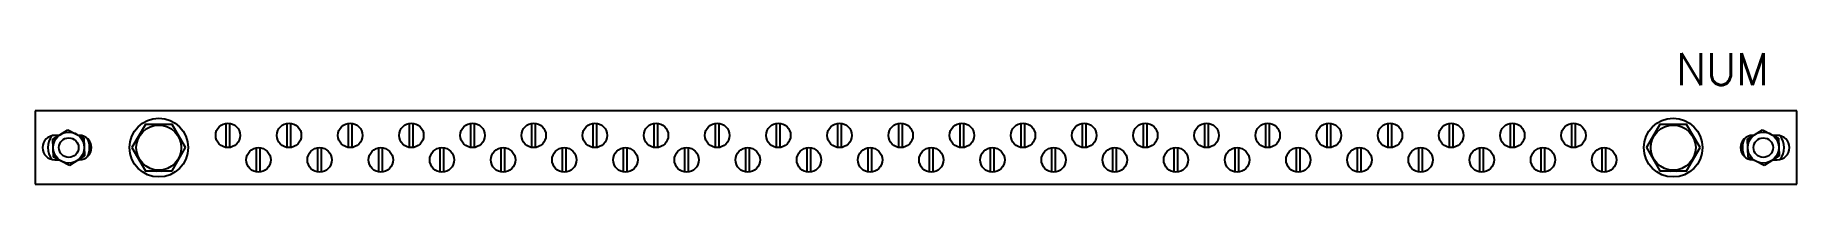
# Model space of a CAD drawing. Header units: millimetres. Extents: x -74.9 to -2.9, y -208.5 to -202.8.
import ezdxf
from ezdxf.enums import TextEntityAlignment as Align

# ---------------------------------------------------------------- set-up
doc = ezdxf.new("R2010")
doc.units = ezdxf.units.MM
doc.set_wipeout_variables(frame=1)
doc.styles.add('Romans', font='romans.shx')

msp = doc.modelspace()

# ---------------------------------------------------------------- linework, layer by layer
at = {"color": 7, "linetype": 'Continuous', "lineweight": 35}
for p, q in [((-74.93, -205.55), (-74.93, -208.55)), ((-2.93, -205.55), (-74.93, -205.55)), ((-2.93, -208.55), (-2.93, -205.55)), ((-74.21, -206.71), (-73.591, -206.317)), ((-73.958, -206.55), (-74.13, -206.55)), ((-73.591, -206.317), (-72.941, -206.657)), ((-70.429, -206.1), (-70.977, -207.05)), ((-69.332, -206.1), (-70.429, -206.1)), ((-68.783, -207.05), (-69.332, -206.1)), ((-67.13, -207.044), (-67.13, -206.056)), ((-66.98, -207.044), (-66.98, -206.056)), ((-64.63, -207.044), (-64.63, -206.056)), ((-64.48, -207.044), (-64.48, -206.056)), ((-62.13, -207.044), (-62.13, -206.056)), ((-61.98, -207.044), (-61.98, -206.056)), ((-59.63, -207.044), (-59.63, -206.056)), ((-59.48, -207.044), (-59.48, -206.056)), ((-57.13, -207.044), (-57.13, -206.056)), ((-56.98, -207.044), (-56.98, -206.056)), ((-54.63, -207.044), (-54.63, -206.056)), ((-54.48, -207.044), (-54.48, -206.056)), ((-52.13, -207.044), (-52.13, -206.056)), ((-51.98, -207.044), (-51.98, -206.056)), ((-49.63, -207.044), (-49.63, -206.056)), ((-49.48, -207.044), (-49.48, -206.056)), ((-47.13, -207.044), (-47.13, -206.056)), ((-46.98, -207.044), (-46.98, -206.056)), ((-44.63, -207.044), (-44.63, -206.056)), ((-44.48, -207.044), (-44.48, -206.056)), ((-42.13, -207.044), (-42.13, -206.056)), ((-41.98, -207.044), (-41.98, -206.056)), ((-39.63, -207.044), (-39.63, -206.056)), ((-39.48, -207.044), (-39.48, -206.056)), ((-37.13, -207.044), (-37.13, -206.056)), ((-36.98, -207.044), (-36.98, -206.056)), ((-34.63, -207.044), (-34.63, -206.056)), ((-34.48, -207.044), (-34.48, -206.056)), ((-32.13, -207.044), (-32.13, -206.056)), ((-31.98, -207.044), (-31.98, -206.056)), ((-29.63, -207.044), (-29.63, -206.056)), ((-29.48, -207.044), (-29.48, -206.056)), ((-27.13, -207.044), (-27.13, -206.056)), ((-26.98, -207.044), (-26.98, -206.056)), ((-24.63, -207.044), (-24.63, -206.056)), ((-24.48, -207.044), (-24.48, -206.056)), ((-22.13, -207.044), (-22.13, -206.056)), ((-21.98, -207.044), (-21.98, -206.056)), ((-19.63, -207.044), (-19.63, -206.056)), ((-19.48, -207.044), (-19.48, -206.056)), ((-17.13, -207.044), (-17.13, -206.056)), ((-16.98, -207.044), (-16.98, -206.056)), ((-14.63, -207.044), (-14.63, -206.056)), ((-14.48, -207.044), (-14.48, -206.056)), ((-12.13, -207.044), (-12.13, -206.056)), ((-11.98, -207.044), (-11.98, -206.056)), ((-8.529, -206.1), (-9.077, -207.05)), ((-7.432, -206.1), (-8.529, -206.1)), ((-6.883, -207.05), (-7.432, -206.1)), ((-4.949, -206.71), (-4.33, -206.317)), ((-4.697, -206.55), (-4.73, -206.55)), ((-4.33, -206.317), (-3.681, -206.657)), ((-3.73, -206.55), (-3.886, -206.55)), ((-74.18, -207.443), (-74.21, -206.71)), ((-72.941, -206.657), (-72.911, -207.39)), ((-70.977, -207.05), (-70.429, -208)), ((-69.332, -208), (-68.783, -207.05)), ((-65.88, -208.044), (-65.88, -207.056)), ((-65.73, -208.044), (-65.73, -207.056)), ((-63.38, -208.044), (-63.38, -207.056)), ((-63.23, -208.044), (-63.23, -207.056)), ((-60.88, -208.044), (-60.88, -207.056)), ((-60.73, -208.044), (-60.73, -207.056)), ((-58.38, -208.044), (-58.38, -207.056)), ((-58.23, -208.044), (-58.23, -207.056)), ((-55.88, -208.044), (-55.88, -207.056)), ((-55.73, -208.044), (-55.73, -207.056)), ((-53.38, -208.044), (-53.38, -207.056)), ((-53.23, -208.044), (-53.23, -207.056)), ((-50.88, -208.044), (-50.88, -207.056)), ((-50.73, -208.044), (-50.73, -207.056)), ((-48.38, -208.044), (-48.38, -207.056)), ((-48.23, -208.044), (-48.23, -207.056)), ((-45.88, -208.044), (-45.88, -207.056)), ((-45.73, -208.044), (-45.73, -207.056)), ((-43.38, -208.044), (-43.38, -207.056)), ((-43.23, -208.044), (-43.23, -207.056)), ((-40.88, -208.044), (-40.88, -207.056)), ((-40.73, -208.044), (-40.73, -207.056)), ((-38.38, -208.044), (-38.38, -207.056)), ((-38.23, -208.044), (-38.23, -207.056)), ((-35.88, -208.044), (-35.88, -207.056)), ((-35.73, -208.044), (-35.73, -207.056)), ((-33.38, -208.044), (-33.38, -207.056)), ((-33.23, -208.044), (-33.23, -207.056)), ((-30.88, -208.044), (-30.88, -207.056)), ((-30.73, -208.044), (-30.73, -207.056)), ((-28.38, -208.044), (-28.38, -207.056)), ((-28.23, -208.044), (-28.23, -207.056)), ((-25.88, -208.044), (-25.88, -207.056)), ((-25.73, -208.044), (-25.73, -207.056)), ((-23.38, -208.044), (-23.38, -207.056)), ((-23.23, -208.044), (-23.23, -207.056)), ((-20.88, -208.044), (-20.88, -207.056)), ((-20.73, -208.044), (-20.73, -207.056)), ((-18.38, -208.044), (-18.38, -207.056)), ((-18.23, -208.044), (-18.23, -207.056)), ((-15.88, -208.044), (-15.88, -207.056)), ((-15.73, -208.044), (-15.73, -207.056)), ((-13.38, -208.044), (-13.38, -207.056)), ((-13.23, -208.044), (-13.23, -207.056)), ((-10.88, -208.044), (-10.88, -207.056)), ((-10.73, -208.044), (-10.73, -207.056)), ((-9.077, -207.05), (-8.529, -208)), ((-7.432, -208), (-6.883, -207.05)), ((-4.919, -207.443), (-4.949, -206.71)), ((-3.681, -206.657), (-3.65, -207.39)), ((-73.53, -207.783), (-74.18, -207.443)), ((-74.13, -207.55), (-73.975, -207.55)), ((-72.911, -207.39), (-73.53, -207.783)), ((-73.163, -207.55), (-73.13, -207.55)), ((-70.429, -208), (-69.332, -208)), ((-69.98, -208.02), (-70.049, -208.01)), ((-69.977, -208), (-69.98, -208.02)), ((-69.78, -208.02), (-69.783, -208)), ((-69.709, -208.01), (-69.78, -208.02)), ((-8.529, -208), (-7.432, -208)), ((-8.08, -208.02), (-8.149, -208.01)), ((-8.077, -208), (-8.08, -208.02)), ((-7.88, -208.02), (-7.883, -208)), ((-7.809, -208.01), (-7.88, -208.02)), ((-4.269, -207.783), (-4.919, -207.443)), ((-3.65, -207.39), (-4.269, -207.783)), ((-3.903, -207.55), (-3.73, -207.55)), ((-74.93, -208.55), (-2.93, -208.55))]:
    msp.add_line(p, q, dxfattribs=at)
for centre, radius in [((-69.88, -207.05), 1.2), ((-7.98, -207.05), 1.2), ((-73.56, -207.05), 0.635), ((-69.88, -207.05), 0.92), ((-67.055, -206.55), 0.5), ((-64.555, -206.55), 0.5), ((-62.055, -206.55), 0.5), ((-59.555, -206.55), 0.5), ((-57.055, -206.55), 0.5), ((-54.555, -206.55), 0.5), ((-52.055, -206.55), 0.5), ((-49.555, -206.55), 0.5), ((-47.055, -206.55), 0.5), ((-44.555, -206.55), 0.5), ((-42.055, -206.55), 0.5), ((-39.555, -206.55), 0.5), ((-37.055, -206.55), 0.5), ((-34.555, -206.55), 0.5), ((-32.055, -206.55), 0.5), ((-29.555, -206.55), 0.5), ((-27.055, -206.55), 0.5), ((-24.555, -206.55), 0.5), ((-22.055, -206.55), 0.5), ((-19.555, -206.55), 0.5), ((-17.055, -206.55), 0.5), ((-14.555, -206.55), 0.5), ((-12.055, -206.55), 0.5), ((-7.98, -207.05), 0.92), ((-4.3, -207.05), 0.635), ((-73.56, -207.05), 0.4), ((-65.805, -207.55), 0.5), ((-63.305, -207.55), 0.5), ((-60.805, -207.55), 0.5), ((-58.305, -207.55), 0.5), ((-55.805, -207.55), 0.5), ((-53.305, -207.55), 0.5), ((-50.805, -207.55), 0.5), ((-48.305, -207.55), 0.5), ((-45.805, -207.55), 0.5), ((-43.305, -207.55), 0.5), ((-40.805, -207.55), 0.5), ((-38.305, -207.55), 0.5), ((-35.805, -207.55), 0.5), ((-33.305, -207.55), 0.5), ((-30.805, -207.55), 0.5), ((-28.305, -207.55), 0.5), ((-25.805, -207.55), 0.5), ((-23.305, -207.55), 0.5), ((-20.805, -207.55), 0.5), ((-18.305, -207.55), 0.5), ((-15.805, -207.55), 0.5), ((-13.305, -207.55), 0.5), ((-10.805, -207.55), 0.5), ((-4.3, -207.05), 0.4)]:
    msp.add_circle(centre, radius, dxfattribs=at)
for centre, radius, start, end in [((-74.13, -207.05), 0.5, 90, 270), ((-73.56, -207.05), 0.85, 145.38681, 214.61319), ((-73.13, -207.05), 0.5, 270, 90), ((-69.88, -207.05), 1.093, 119.65685, 120.34315), ((-69.88, -207.05), 1.093, 59.65685, 60.34315), ((-7.98, -207.05), 1.093, 119.65685, 120.34315), ((-7.98, -207.05), 1.093, 59.65685, 60.34315), ((-4.73, -207.05), 0.5, 90, 270), ((-3.73, -207.05), 0.5, 270, 90), ((-4.3, -207.05), 0.85, 325.38681, 34.61319), ((-73.56, -207.05), 0.85, 334.0257, 25.9743), ((-69.88, -207.05), 1.093, 179.65685, 180.34315), ((-69.88, -207.05), 1.093, 359.65685, 0.34315), ((-7.98, -207.05), 1.093, 179.65685, 180.34315), ((-7.98, -207.05), 1.093, 359.65685, 0.34315), ((-4.3, -207.05), 0.85, 154.02569, 205.97431), ((-69.88, -207.05), 1.093, 239.65685, 240.34315), ((-69.88, -207.05), 1.093, 299.65685, 300.34315), ((-7.98, -207.05), 1.093, 239.65685, 240.34315), ((-7.98, -207.05), 1.093, 299.65685, 300.34315)]:
    msp.add_arc(centre, radius, start, end, dxfattribs=at)

# ---------------------------------------------------------------- wipeouts: each hides what was drawn before it
msp.add_wipeout([(-8.466, -202.842), (-3.466, -202.842), (-3.466, -204.842), (-8.466, -204.842)])

# ---------------------------------------------------------------- next in the draw order: texts
at = {"color": 7, "linetype": 'Continuous', "style": 'Romans'}
msp.add_attdef('NUM', text='NUM', height=1.3, dxfattribs=at).set_placement((-5.966, -203.842), align=Align.MIDDLE_CENTER)

doc.saveas('drawing.dxf')
